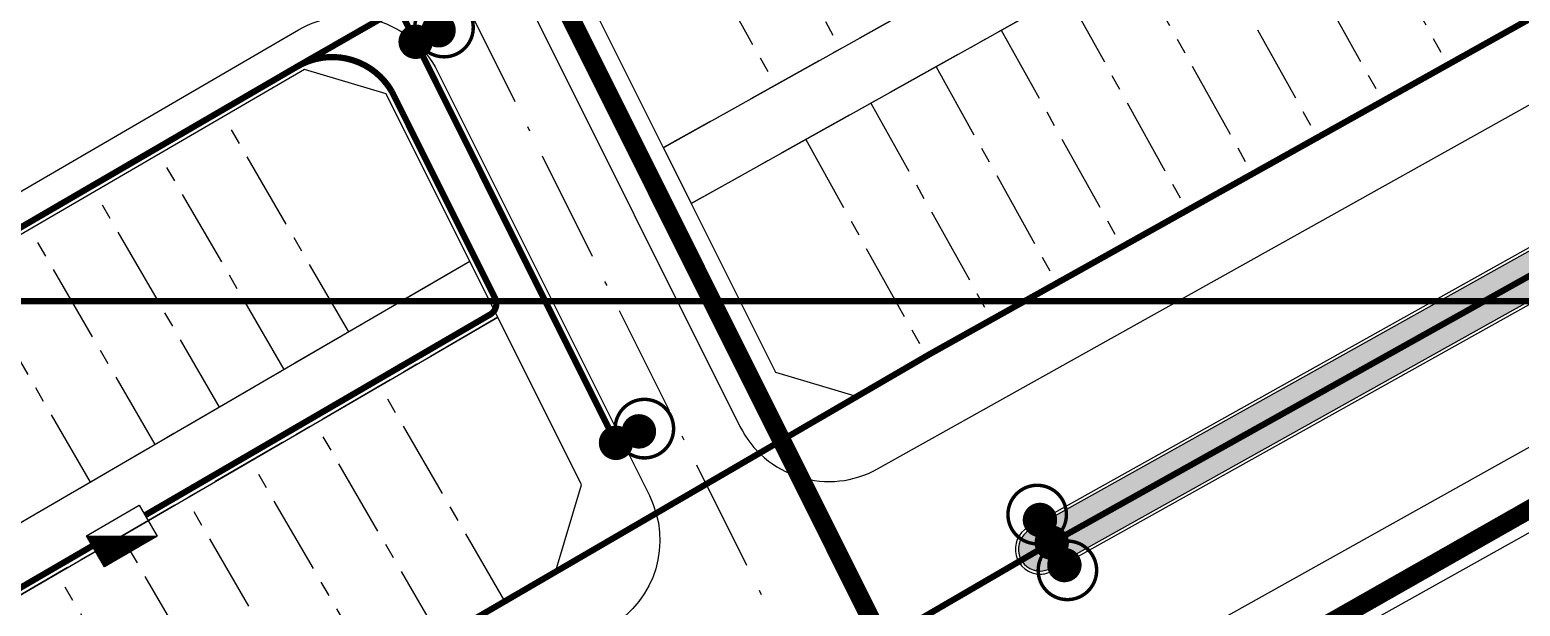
# Model space of a CAD drawing. Header units: metres. Extents: x 566107 to 571261, y 2062953 to 2068466.
# Drawn here: x 568926.5 to 569046.3, y 2066211.6 to 2066257.9 of the extents above; entities that cross this region are included whole.
import ezdxf

# ---------------------------------------------------------------- set-up
doc = ezdxf.new("R2010")
doc.units = ezdxf.units.M
for name, pattern in [('ACAD_ISO10W100', [18.5, 12, -3, 0.5, -3]), ('CENTER', [2, 1.25, -0.25, 0.25, -0.25]), ('HIDDEN', [0.375, 0.25, -0.125])]:
    doc.linetypes.add(name, pattern=pattern)
for name, color, linetype in [('BoThamCo', 94, 'CONTINUOUS'), ('ChiaLo', 128, 'CENTER'), ('Dien', 1, 'CONTINUOUS'), ('Dien CS', 2, 'CONTINUOUS'), ('Dien SH', 6, 'CONTINUOUS'), ('hacth sdd', 8, 'CONTINUOUS'), ('Khung ban ve', 7, 'CONTINUOUS'), ('LogDg', 7, 'CONTINUOUS'), ('RANHGIOI', 2, 'HIDDEN'), ('TimDg', 222, 'CONTINUOUS'), ('ViaHeS', 32, 'CONTINUOUS')]:
    doc.layers.add(name, color=color, linetype=linetype)
doc.styles.get("Standard").update_dxf_attribs({"font": 'VHARIALN.TTF'})
doc.linetypes.add('DD0', pattern='A,12.7,-5.08,["0,4kV",Standard,S=2.54,R=0,X=-2.54,Y=-1.27],-9.35', length=27.13)
doc.linetypes.add('DIEN22KV', pattern='A,12.7,-5.08,["22KV",Standard,S=2.54,R=0,X=-2.54,Y=-1.27],-9.08', length=26.86)
doc.linetypes.add('DIENCS_LINE', pattern='A,12.7,-5.08,["CS",Standard,S=2.54,R=0,X=-2.54,Y=-1.27],-6.35', length=24.13)
pattern_1 = [(0, (568838.590178164, 2066230.129243872), (0.3175, 0.3175), [0.15875, -0.4762500000000001]), (90, (568838.6695531639, 2066230.049868872), (-0.3175, 0.3175), [0.15875, -0.4762500000000001])]

# ---------------------------------------------------------------- blocks, each defined once
blk = doc.blocks.new('cs12')
at = {"layer": 'Dien CS', "color": 7, "linetype": 'Continuous', "ltscale": 20}
for points, const_width in [([(1.738124508876354, 0.9654597032349557, 1), (-1.738124508876354, 4.129747934639454, 1)], 0.2765145599999999), ([(0.5112130908528343, 1.592490859562531, 1), (-0.5112130909692496, 2.523163869744167, 1)], 1.3825728), ([(0.5112130906200036, 0.4653365048579872, -1), (-0.5112130905035883, -0.4653365048579872, -1)], 1.3825728)]:
    blk.add_lwpolyline(points, format="xyb", close=True, dxfattribs=dict(at, const_width=const_width))
blk = doc.blocks.new('CS01')
at = {"layer": 'Dien CS', "color": 7, "linetype": 'Continuous', "ltscale": 20}
for points, const_width in [([(0.5112130906200036, 0.4653365048579872, -1), (-0.5112130906200036, -0.4653365048579872, -1)], 1.3825728), ([(1.738124508876354, -0.965459703002125, -1), (-1.738124508527108, -4.129747934872285, -1)], 0.2765145599999999), ([(0.5112130909692496, -1.592490859562531, -1), (-0.511213090736419, -2.523163869744167, -1)], 1.3825728)]:
    blk.add_lwpolyline(points, format="xyb", close=True, dxfattribs=dict(at, const_width=const_width))
blk = doc.blocks.new('TCT')
at = {"layer": 'Dien SH', "linetype": 'ACAD_ISO10W100'}
h = blk.add_hatch(dxfattribs=at)
h.set_pattern_fill('ANSI31', color=8, scale=0.2, angle=359.8821450780735, style=0)
h.set_pattern_definition([(44.88214507807346, (4489.845164539991, -1045.592616699636), (-0.01764126996163365, 0.01771399430226742), [])])
h.paths.add_polyline_path([(-0.8581047976622358, 0.5049081214237958), (-2.414953387225978, -0.262628068914637), (-2.417317806510255, -1.412101125111803), (2.405679001938552, -1.422021833481267)])
h.paths.add_polyline_path([(-0.8581047976622358, 0.5049081214237958), (-2.411488130805083, 1.422021833714098), (-2.414953387225978, -0.262628068914637)])
at = {"layer": 'Dien SH', "color": 4, "linetype": 'ACAD_ISO10W100'}
blk.add_line((-2.411508536781184, 1.412101365625858), (2.4115085368976, -1.412101365625858), dxfattribs=at)
at = {"layer": 'Dien SH', "color": 4, "linetype": 'Continuous'}
blk.add_lwpolyline([(-2.411508536781184, 1.412101365625858), (2.411508677410893, 1.412101125577465), (2.4115085368976, -1.412101365625858), (-2.411508677876554, -1.412101125344634)], close=True, dxfattribs=at)

msp = doc.modelspace()

# ---------------------------------------------------------------- hatches: boundary and pattern name
at = {"layer": 'hacth sdd'}
h = msp.add_hatch(dxfattribs=at)
h.set_pattern_fill('CROSS', color=64, scale=0.05, style=0)
h.set_pattern_definition([(0, (568124.4922125977, 2065856.434559209), (0.3175, 0.3175), [0.15875, -0.4762500000000001]), (90, (568124.5715875977, 2065856.355184209), (-0.3175, 0.3175), [0.15875, -0.4762500000000001])])
edge = h.paths.add_edge_path()
edge.add_arc((569156.911069473, 2066299.467663873), 1.749977559394258, 299.1612944793146, 479.1612944793146)
edge.add_line((569156.0583581611, 2066300.995834308), (569006.838920343, 2066217.732148702))
edge.add_arc((569007.6916316544, 2066216.203978268), 1.749977558760716, 119.1612944734299, 270.0000000114346)
edge.add_arc((569007.6916316547, 2066216.203978268), 1.749977558618411, 270, 299.1612944838012)
edge.add_line((569008.5443429664, 2066214.675807835), (569157.7637807849, 2066297.939493438))
h = msp.add_hatch(dxfattribs=at)
h.set_pattern_fill('CROSS', color=64, scale=0.05, style=0)
h.set_pattern_definition(pattern_1)
edge = h.paths.add_edge_path()
edge.add_line((568933.7143978506, 2066286.586560619), (568838.8331103023, 2066231.056152301))
edge.add_arc((568839.0856665111, 2066230.624625522), 0.4999999999453897, 120.3388151752436, 210.1574367655024)
edge.add_arc((568839.0856665112, 2066230.624625522), 0.5000000000582983, 210.1574367588006, 300.3388151752436)
edge.add_line((568839.33822272, 2066230.193098743), (568934.2195102683, 2066285.72350706))
edge.add_arc((568937.6290190874, 2066279.897895538), 6.749999999833656, 26.571817897282926, 120.3388151815671, ccw=False)
edge.add_line((568943.6660460724, 2066282.91730031), (568948.6265153522, 2066272.999290257))
edge.add_arc((568949.073702536, 2066273.22294987), 0.4999999998949919, 206.5718179198222, 300.157436777037)
edge.add_arc((568949.073702536, 2066273.22294987), 0.5000000000161244, 300.157436777037, 386.5718179078876)
edge.add_line((568949.5208897202, 2066273.446609483), (568944.5604204404, 2066283.364619536))
edge.add_arc((568937.6290190875, 2066279.897895537), 7.749999999986018, 26.57181790134568, 120.3388151821101)
h = msp.add_hatch(dxfattribs=at)
h.set_pattern_fill('CROSS', color=64, scale=0.05, style=0)
h.set_pattern_definition(pattern_1)
edge = h.paths.add_edge_path()
edge.add_line((568933.7143978506, 2066286.586560619), (568838.8331103023, 2066231.056152301))
edge.add_arc((568839.0856665111, 2066230.624625522), 0.4999999999453897, 120.3388151752436, 210.1574367655024)
edge.add_arc((568839.0856665112, 2066230.624625522), 0.5000000000582983, 210.1574367588006, 300.3388151752436)
edge.add_line((568839.33822272, 2066230.193098743), (568934.2195102683, 2066285.72350706))
edge.add_arc((568937.6290190874, 2066279.897895538), 6.749999999833656, 26.571817897282926, 120.3388151815671, ccw=False)
edge.add_line((568943.6660460724, 2066282.91730031), (568948.6265153522, 2066272.999290257))
edge.add_arc((568949.073702536, 2066273.22294987), 0.4999999998949919, 206.5718179198222, 300.157436777037)
edge.add_arc((568949.073702536, 2066273.22294987), 0.5000000000161244, 300.157436777037, 386.5718179078876)
edge.add_line((568949.5208897202, 2066273.446609483), (568944.5604204404, 2066283.364619536))
edge.add_arc((568937.6290190875, 2066279.897895537), 7.749999999986018, 26.57181790134568, 120.3388151821101)

# ---------------------------------------------------------------- linework, layer by layer
at = {"layer": 'BoThamCo'}
msp.add_lwpolyline([(569157.7637807849, 2066297.939493438, 1), (569156.0583581611, 2066300.995834308), (569006.838920343, 2066217.732148702, 0.7731576352114838), (569007.6916316547, 2066214.45400071, 0.1279313020200646), (569008.5443429664, 2066214.675807835)], format="xyb", close=True, dxfattribs=at)
at = {"layer": 'ChiaLo', "ltscale": 5}
for points in [[(569050.016419284, 2066311.848285592), (569059.7618163889, 2066294.383256669), (568977.4266831113, 2066248.440672035)], [(569071.9435627694, 2066272.551970517), (569062.1981656653, 2066290.016999439), (568979.6458186976, 2066243.953210673)], [(568981.9028064841, 2066273.841236884), (568991.6482035889, 2066256.376207962)], [(569030.7611136036, 2066272.475284651), (569040.5065107084, 2066255.010255728)], [(568976.6632978071, 2066270.917617753), (568986.4086949119, 2066253.452588831)], [(569025.5216049268, 2066269.551665519), (569035.2670020316, 2066252.086636597)], [(569020.2820962499, 2066266.628046388), (569030.0274933547, 2066249.163017465)], [(569015.0425875729, 2066263.704427256), (569024.7879846778, 2066246.239398334)], [(569009.803078896, 2066260.780808125), (569019.548476001, 2066243.315779202)], [(569004.5635702191, 2066257.857188994), (569014.3089673242, 2066240.392160071)], [(568999.3240615422, 2066254.933569863), (569009.0694586473, 2066237.46854094)], [(568994.0845528652, 2066252.009950731), (569003.8299499705, 2066234.544921808)], [(568952.1173038336, 2066233.645048989), (568942.0697485284, 2066250.938013813)], [(568988.8450441882, 2066249.0863316), (568998.5929112242, 2066231.616876237)], [(568946.9294143864, 2066230.630782398), (568936.8818590813, 2066247.923747222)], [(568941.7415249393, 2066227.616515806), (568931.6939696342, 2066244.90948063)], [(568936.5536354922, 2066224.602249215), (568926.5060801872, 2066241.895214039)], [(568961.8479400676, 2066239.2987415), (568851.8181078561, 2066175.369228221)], [(568931.3657460451, 2066221.587982623), (568921.3181907401, 2066238.880947447)], [(568964.0889230157, 2066234.81809861), (568854.3299966822, 2066171.045987015)], [(568964.676747965, 2066212.028842959), (568954.6291926599, 2066229.321807783)], [(568959.4888585178, 2066209.014576368), (568949.4413032127, 2066226.307541192)], [(568954.3009690708, 2066206.000309776), (568944.2534137656, 2066223.293274601)], [(568949.1130796237, 2066202.986043185), (568939.0655243185, 2066220.279008009)], [(568943.9251901766, 2066199.971776593), (568933.8776348713, 2066217.264741417)], [(568938.7373007294, 2066196.957510002), (568928.6897454243, 2066214.250474826)]]:
    msp.add_lwpolyline(points, dxfattribs=at)
at = {"layer": 'Dien', "color": 10, "linetype": 'DIEN22KV', "const_width": 1.5}
msp.add_lwpolyline([(568832.1889035627, 2066534.286698877), (569052.4357790481, 2066093.922974733)], dxfattribs=at)
at = {"layer": 'Dien', "color": 10, "linetype": 'DIEN22KV', "const_width": 1.5, "elevation": 1.525586101891463e-09}
msp.add_lwpolyline([(568130.1944129274, 2065841.692589923), (568693.5556986025, 2066032.235183954, 0.2757515568202579), (568792.4724864115, 2066074.855954596), (569223.9280794318, 2066319.857462447)], format="xyb", dxfattribs=at)
at = {"layer": 'Dien CS', "color": 11, "linetype": 'DIENCS_LINE', "ltscale": 0.5, "const_width": 0.5}
for points in [[(568835.8259117601, 2066500.21055847), (568973.6002332645, 2066224.743253088)], [(569223.9280794285, 2066336.860590508), (569007.7074771649, 2066216.210596704), (568845.1043063196, 2066121.734931688)]]:
    msp.add_lwpolyline(points, dxfattribs=at)
at = {"layer": 'Dien SH', "color": 6, "linetype": 'DD0', "ltscale": 0.45, "const_width": 0.5}
for points in [[(568948.0008555964, 2066254.962374413), (568991.6851427775, 2066279.976683075, 0.4098004320280626), (568992.0634262308, 2066281.328245536), (568984.8264945402, 2066294.420913119)], [(568935.7449143934, 2066218.927937669), (568963.485833824, 2066235.045961676, 0.3960005966630389), (568963.8778304269, 2066236.357929143), (568955.5860432397, 2066252.936608306, 0.4153422885144554), (568948.0008555965, 2066254.962374413), (568923.1854702622, 2066240.544143699)]]:
    msp.add_lwpolyline(points, format="xyb", dxfattribs=at)
msp.add_lwpolyline([(568883.8660199221, 2066188.785271754), (568931.5079776283, 2066216.466193433)], dxfattribs=at)
at = {"layer": 'Khung ban ve', "color": 250, "const_width": 0.5}
msp.add_lwpolyline([(569223.9280794318, 2066236.109092405), (567973.9280794318, 2066236.109092405)], dxfattribs=at)
at = {"layer": 'LogDg'}
for points in [[(569105.2178230234, 2066453.911958386), (569148.5369156328, 2066375.336702854, -0.0055762461036101), (569169.7001184636, 2066335.915872395, 0.4220170457770137), (569187.5466403702, 2066330.57911841), (569200.4757119709, 2066337.779067484), (569212.1523670363, 2066316.811098424), (569197.7761532274, 2066308.805263938, 0.4041933322591431), (569192.5329488235, 2066291.516340506), (569199.9829216107, 2066276.986286192), (569189.3047130898, 2066271.511264477), (569182.5753337316, 2066284.635909407, 0.4245561171500276), (569164.6727663828, 2066290.056904682), (569013.6451486428, 2066205.784263901), (569004.6917022463, 2066200.58213409, 0.3960005967415532), (569001.5557294234, 2066190.086394354), (569023.6279370639, 2066145.955009814), (569015.5785677505, 2066141.929136783), (568994.2071054202, 2066184.659444401, 0.4326641440641966), (568983.0330883533, 2066187.998076526), (568875.5523271284, 2066125.549624012, 0.3897719342424495)], [(569159.6623122771, 2066329.213685039, 0.0041726284779351), (569144.0220858114, 2066358.589900561, 0.417549530264486), (569133.0940219521, 2066361.757478495), (568969.805933262, 2066270.643557452, 0.4010373898271505), (568966.549097158, 2066260.078992078), (568983.5646127496, 2066226.058006319, 0.4275136513598196), (568994.6177665364, 2066222.650548555), (569154.4712573382, 2066311.847981528, 0.4060167121569392), (569159.662312277, 2066329.213685039)], [(568747.0171258041, 2066111.631777173, -0.2699449570361327), (568731.575560217, 2066124.544051937), (568720.480008246, 2066155.221473286, -0.3624568435240875), (568723.9800231059, 2066164.857297198), (568817.1654171133, 2066219.07224084, -0.414383604057916), (568833.5757515602, 2066214.728496583), (568839.7029900948, 2066204.182834756, 0.4142135623498612), (568850.639198146, 2066201.284670949), (568948.0737645855, 2066257.89608518, -0.4326641440509916), (568959.2477816521, 2066254.557453055), (568976.279262281, 2066220.504546651, -0.3960005967106472), (568973.1432894581, 2066210.008806916), (568830.9200145364, 2066127.374265357, -0.0129992497524106), (568785.852160921, 2066102.733126933, -0.2781172685846299), (568765.2481628542, 2066104.139912225, 0.1108475370652029), (568747.017125681, 2066111.631776453)]]:
    msp.add_lwpolyline(points, format="xyb", dxfattribs=at)
msp.add_lwpolyline([(569157.8855982487, 2066297.721180577, 1), (569155.9365406971, 2066301.214147169), (569006.7171028791, 2066217.950461564, 0.7731576350785194), (569007.6916316546, 2066214.20400071, 0.1279313020145716), (569008.66616043, 2066214.457494973)], format="xyb", close=True, dxfattribs=at)
at = {"layer": 'RANHGIOI', "color": 1, "ltscale": 9, "const_width": 0.5}
msp.add_lwpolyline([(568198.2094833301, 2065900.061182543), (568647.0008657249, 2066050.67336649, 0.05068378633206799), (568827.9057364878, 2066132.562174523), (568998.7993124772, 2066231.854729244), (569157.4810069915, 2066320.398305841, 0.006594107435328542), (569132.7737372733, 2066366.646351423), (569000.5592219539, 2066606.466456158), (568982.1523663413, 2066596.773802713), (568641.4879055367, 2066448.283225673), (568640.6420762937, 2066447.920460239, -0.005137433380439285), (568606.7378069196, 2066433.790071242), (568320.2638660165, 2066354.564405334, -0.02056742908652707)], format="xyb", dxfattribs=at)
at = {"layer": 'TimDg', "linetype": 'ACAD_ISO10W100', "ltscale": 0.75}
msp.add_lwpolyline([(569579.458327795, 2066552.489101444), (569316.6908584707, 2066388.630738333, -0.0121560828798097), (569316.4815255365, 2066388.50716488), (569007.7068141839, 2066216.212450042), (568836.948536262, 2066116.998506182, -0.0506837863320612), (568652.7276902705, 2066033.6086813), (568203.7804233594, 2065882.944183276), (567811.8071871288, 2065759.319812214)], format="xyb", dxfattribs=at)
msp.add_lwpolyline([(569046.1840433407, 2066090.796183899), (568821.57940284, 2066539.872865387)], dxfattribs=at)
at = {"layer": 'ViaHeS'}
for points in [[(569138.7386746873, 2066355.746294066), (569131.9803222391, 2066357.700603108), (568972.7719628899, 2066268.863150217), (568970.6423017875, 2066261.9549291), (568986.410453323, 2066230.42793505), (568992.9702906572, 2066228.467952035), (568998.7993124952, 2066231.854729253), (569151.3682468681, 2066316.987416855), (569154.253330462, 2066326.609755287, 0.0041511948293334)], [(568968.7296136024, 2066214.383638221), (568970.8162586798, 2066221.367398889), (568955.1206044032, 2066252.749441221), (568948.5607670688, 2066254.709424236), (568841.770552551, 2066192.662193044), (568829.1100691654, 2066214.452298915), (568819.5429296356, 2066216.984679198), (568728.839282304, 2066164.213607279), (568726.2181077166, 2066156.997301697), (568736.0640985462, 2066129.774716465, 0.2565942734314264), (568750.5257029631, 2066117.055055491, -0.0851726457280658), (568766.4871331964, 2066110.513034198, 0.2651954711210331), (568786.2925224873, 2066109.711280006, 0.0120879282705805), (568827.9057365246, 2066132.562174545)]]:
    msp.add_lwpolyline(points, format="xyb", close=True, dxfattribs=at)
msp.add_lwpolyline([(569145.8952431161, 2066342.445269685), (568977.4069364126, 2066248.429653478), (568979.6458186978, 2066243.953210673), (569148.2435184169, 2066338.029867626), (569145.8952431161, 2066342.445269685)], dxfattribs=at)
at = {"layer": 'ViaHeS', "elevation": 3.0256135e-09}
msp.add_lwpolyline([(569016.6143045867, 2066200.57019065), (569105.7575621441, 2066250.311673929), (569109.7543341084, 2066249.108183801), (569131.8317612245, 2066206.37600767)], dxfattribs=at)
at = {"layer": 'ViaHeS'}
msp.add_lwpolyline([(568964.0889230156, 2066234.81809861), (568961.8479400675, 2066239.2987415), (568851.8181078562, 2066175.369228221), (568854.3299966822, 2066171.045987015)], close=True, dxfattribs=at)

# ---------------------------------------------------------------- block references
at = {"layer": 'Dien CS', "linetype": 'DIENCS_LINE', "ltscale": 0.5}
for name, p, rotation in [('cs12', (568957.4967411407, 2066256.940730341), 296.5718179019237), ('cs12', (568973.6002332645, 2066224.743253088), 296.5718179019237), ('CS01', (569008.6189048942, 2066216.72139201), 207.3004251981024)]:
    msp.add_blockref(name, p, dxfattribs=dict(at, rotation=rotation))
at = {"layer": 'Dien CS', "linetype": 'DIENCS_LINE', "ltscale": 0.5, "xscale": -1, "rotation": 29.65674420905946}
msp.add_blockref('CS01', (569008.6189048946, 2066216.721392009), dxfattribs=at)
at = {"layer": 'Dien SH', "xscale": 1.015999999975266, "yscale": 1.016000000061467, "zscale": 1.016, "rotation": 30.15743677636981}
msp.add_blockref('TCT', (568933.8776348724, 2066217.264741417), dxfattribs=at)

doc.saveas('drawing.dxf')
